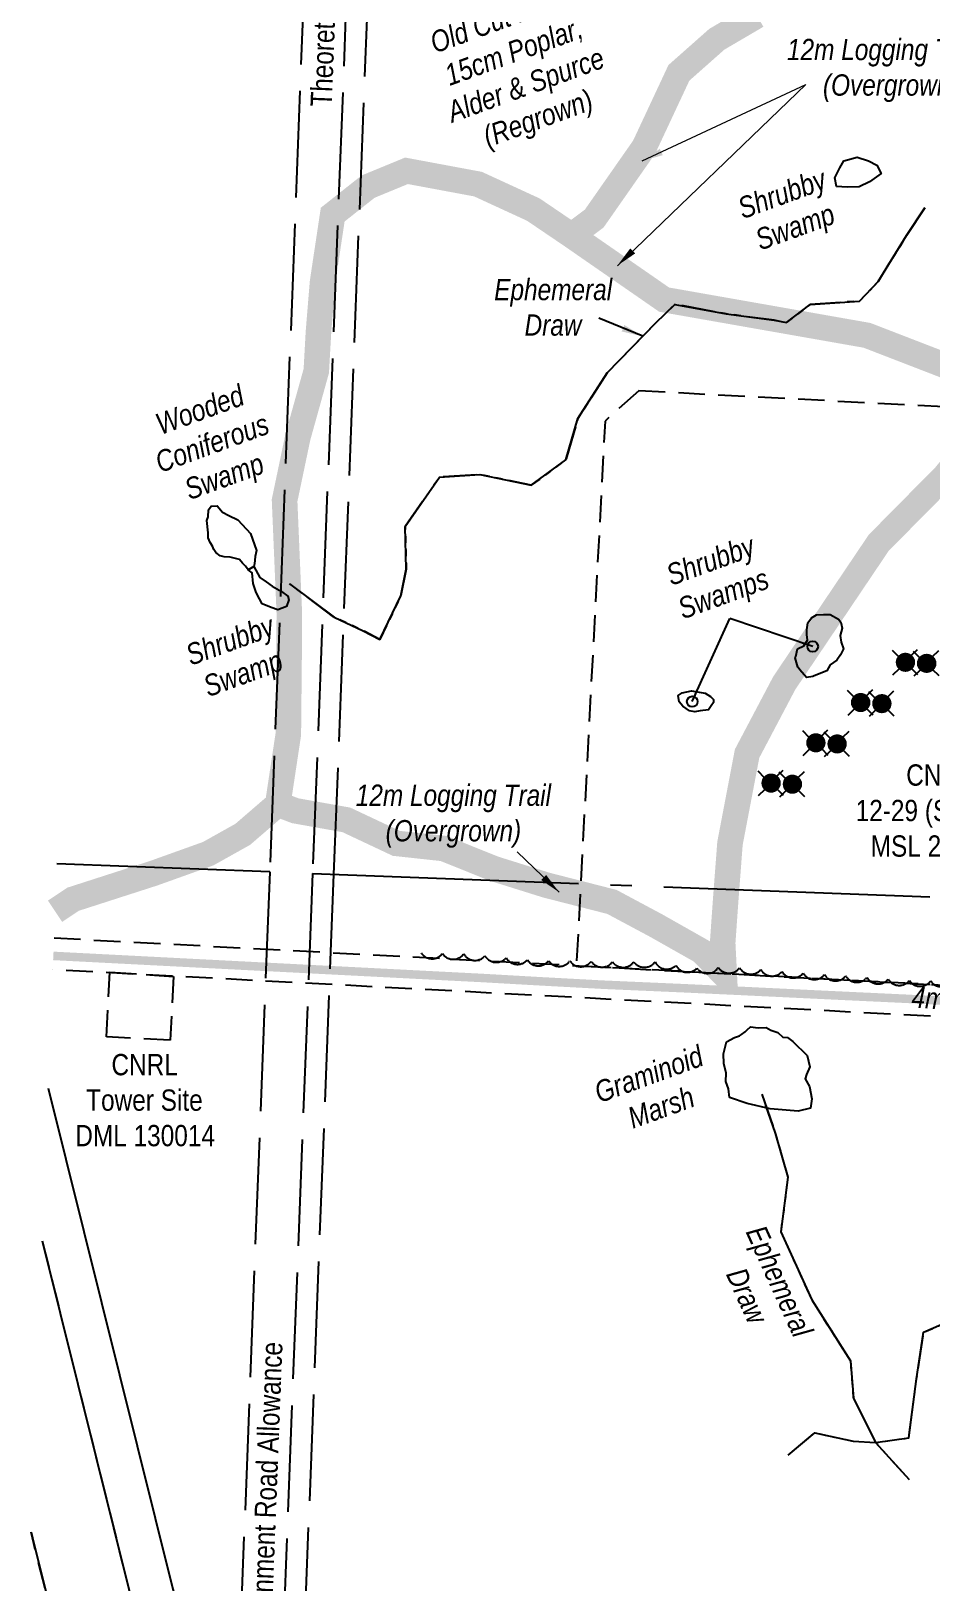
# Model space of a CAD drawing. Extents: x 328899 to 333357, y 6155734 to 6158534.
# Drawn here: x 330656 to 331079, y 6156358 to 6157087 of the extents above; entities that cross this region are included whole.
import ezdxf

# ---------------------------------------------------------------- set-up
doc = ezdxf.new("R2010")
doc.units = 0
doc.header["$LTSCALE"] = 5
for name, pattern in [('0', [1, 1, 0]), ('foc-ACCESSROAD', [3.75, 2.5, -1.25]), ('foc-QUARTERLINE', [33, 25, -3, 2, -3]), ('foc-TOPO-ephemeral', [6.25, 3.125, -0.625, 0.625, -0.625, 0.625, -0.625]), ('foc-UNSURVEYED', [12.5, 10, -2.5])]:
    doc.linetypes.add(name, pattern=pattern)
for name, color, linetype in [('AS-ROADS', 254, 'Continuous'), ('C-AR', 13, 'foc-ACCESSROAD'), ('C-WS', 13, 'foc-ACCESSROAD'), ('C-WS-S', 13, 'Continuous'), ('F-AR', 190, 'foc-ACCESSROAD'), ('F-RW', 190, 'Continuous'), ('L-MON', 1, 'Continuous'), ('L-QSEC', 8, 'foc-QUARTERLINE'), ('L-ROAD-T', 7, 'Continuous'), ('L-USEC', 7, 'foc-UNSURVEYED'), ('T-BUSH', 110, '0'), ('T-BUSH-T', 110, 'Continuous'), ('T-DRAW', 143, 'foc-TOPO-ephemeral'), ('T-WATER-T', 170, 'Continuous'), ('WETLAND', 143, 'Continuous'), ('WETLAND-T', 146, 'Continuous')]:
    doc.layers.add(name, color=color, linetype=linetype)
doc.layers.add('T-TEXT', color=48, linetype='Continuous', lineweight=18)
doc.styles.add('80CG', font='ARIALN.TTF', dxfattribs={"height": 10})
doc.styles.add('80L', font='ARIALN.TTF', dxfattribs={"height": 10})
doc.styles.add('80LS', font='ARIALNI.TTF', dxfattribs={"height": 10})
doc.styles.add('foc-LtypeFont', font='ARIALN.TTF', dxfattribs={"height": 7.35})
doc.linetypes.add('foc-TOPO-flowdirection-NOLINE', pattern='A,0,[">",foc-LtypeFont,S=0.3,R=0,X=0,Y=-0.945],-20,[">",foc-LtypeFont,S=0.3,R=0,X=0,Y=-0.945],0', length=20)
doc.dimstyles.new('Compass 5 000', dxfattribs={"dimscale": 5, "dimtxt": 9, "dimasz": 2, "dimexe": 0.2, "dimexo": 0.0625, "dimgap": 0.5, "dimtad": 0, "dimtih": 1, "dimtoh": 1, "dimzin": 0, "dimdsep": 46, "dimtxsty": '80CG', "dimcen": 0.1, "dimse1": 1, "dimse2": 1, "dimclrd": 256, "dimclrt": 256, "dimaunit": 1, "dimadec": 4, "dimazin": 0, "dimtfac": 0.06, "dimtofl": 0, "dimtmove": 0, "dimatfit": 1, "dimfxl": 0.2, "dimtolj": 1, "dimtzin": 0, "dimlwd": -1, "dimarcsym": 0})

# ---------------------------------------------------------------- blocks, each defined once
blk = doc.blocks.new('WC2')
at = {"layer": 'L-MON'}
h = blk.add_hatch(color=255, dxfattribs=at)
h.dxf.hatch_style = 1
edge = h.paths.add_edge_path()
edge.add_arc((0, 0), 0.9, 0, 360)
at = {"layer": 'L-MON', "color": 13, "flags": 128}
for points in [[(-0.62, 0.5), (-1.23, 1.12)], [(0.52, 0.61), (1.13, 1.21)], [(-1.18, -1.18), (-0.56, -0.57)], [(1.16, -1.18), (0.56, -0.57)]]:
    blk.add_lwpolyline(points, dxfattribs=at)
at = {"layer": 'L-MON', "color": 13}
for radius in [0.8, 0.373]:
    blk.add_circle((0, 0), radius, dxfattribs=at)

msp = doc.modelspace()

# ---------------------------------------------------------------- linework, layer by layer
at = {"layer": 'AS-ROADS', "flags": 128}
for points, const_width in [([(330667.637, 6156673.168), (330676.122, 6156678.828), (330713.678, 6156690.935), (330739.544, 6156700.21), (330755.758, 6156709.292), (330772.192, 6156723.468), (330777.144, 6156756.264), (330777.524, 6156795.033), (330777.608, 6156813.319), (330775.388, 6156866.09), (330781.617, 6156895.841), (330790.277, 6156926.884), (330791.315, 6156945.48), (330793.213, 6156968.623), (330797.979, 6157000.3), (330814.602, 6157013.453), (330832.621, 6157020.875), (330866.201, 6157014.617), (330892.173, 6157002.66), (330910.121, 6156990.486), (330920.744, 6156998.439), (330944.263, 6157032.114), (330960.508, 6157066.878), (330978.316, 6157082.653), (330997.154, 6157093.694)], 11.998), ([(331120.085, 6156911.814), (331106.161, 6156902.957), (331085.426, 6156877.665), (331054.322, 6156846.192), (331009.995, 6156780.352), (330992.518, 6156747.21), (330984.488, 6156705.013), (330982.536, 6156679.342), (330981.047, 6156658.325), (330981.803, 6156643.361), (330981.779, 6156643.364), (330971.311, 6156654.29), (330949.756, 6156666.48), (330929.064, 6156677.555), (330898.235, 6156685.451), (330873.588, 6156693.184), (330850.123, 6156702.631), (330827.811, 6156705.051), (330804.395, 6156716.076), (330780.425, 6156720.361), (330772.192, 6156723.468)], 11.998), ([(331393.303, 6156614.509), (331216.873, 6156625.011), (331188.742, 6156626.292), (331161.676, 6156627.329), (331134.532, 6156628.734), (331103.858, 6156630.129), (331067.356, 6156632.06), (331034.864, 6156633.591), (330989.07, 6156635.79), (330961.993, 6156637.056), (330924.74, 6156638.687), (330894.217, 6156640.343), (330868.267, 6156641.824), (330666.825, 6156652.202)], 4)]:
    msp.add_lwpolyline(points, dxfattribs=dict(at, const_width=const_width))
msp.add_lwpolyline([(330910.085, 6156990.511, 11.998, 11.998, 0), (330953.568, 6156960.383, 11.998, 11.998, 0), (331048.812, 6156943.613, 11.998, 11.998, 0), (331091.242, 6156927.214, 11.998, 11.998, 0), (331119.084, 6156913.516, 11.998, 11.998, 0), (331127.826, 6156911.041, 11.998, 11.998, 0), (331150.319, 6156906.324, 11.998, 11.998, 0), (331186.349, 6156896.978, 12, 12, 0), (331213.475, 6156891.579, 12, 12, 0)], format="xyseb", dxfattribs=at)
at = {"layer": 'C-WS', "flags": 128}
msp.add_lwpolyline([(330941.62, 6156917.55), (330925.847, 6156903.356), (330912.361, 6156647.557), (331188.739, 6156632.991), (331202.477, 6156893.784), (331193.017, 6156904.288)], close=True, dxfattribs=at)
at = {"layer": 'C-WS'}
msp.add_lwpolyline([(330693.387, 6156644.545), (330723.31, 6156642.591), (330721.743, 6156612.647), (330691.799, 6156614.214), (330693.387, 6156644.545)], close=True, dxfattribs=at)
at = {"layer": 'F-AR', "flags": 128}
msp.add_lwpolyline([(330667.152, 6156660.652), (331385.649, 6156622.616), (331544.958, 6156611.581), (331614.493, 6156608.92), (331613.919, 6156593.931), (331543.024, 6156596.647), (331384.733, 6156607.646), (330666.572, 6156645.665)], dxfattribs=at)
at = {"layer": 'F-RW'}
msp.add_lwpolyline([(330661.646, 6156518.374), (330703.518, 6156349.795), (330732.169, 6156245.321), (330748.935, 6156184.189), (330763.847, 6156129.818), (330774.526, 6156090.881), (330775.478, 6156090.024), (330794.371, 6156073.026), (330870.825, 6155935.511), (330940.968, 6155890.247), (330962.792, 6155876.17), (331054.032, 6155857.081), (331061.381, 6155855.514), (331290.511, 6155806.913), (331497.254, 6155761.739), (331511.933, 6155758.532), (331559.426, 6155748.156), (331623.757, 6155734.1)], dxfattribs=at)
at = {"layer": 'L-QSEC', "flags": 128}
for points in [[(330768.407, 6156691.639), (330668.498, 6156695.424)], [(330788.505, 6156690.88), (331594.5, 6156660.46)]]:
    msp.add_lwpolyline(points, dxfattribs=at)
at = {"layer": 'L-USEC', "flags": 128}
for points in [[(330799.518, 6157495.546), (330783.961, 6157093.593), (330768.407, 6156691.639)], [(330819.616, 6157494.769), (330804.059, 6157092.815), (330788.505, 6156690.861)], [(330798.555, 6156690.501), (330814.11, 6157092.456), (330829.665, 6157494.408)], [(330768.407, 6156691.639), (330752.852, 6156289.686), (330737.686, 6155897.781)], [(330788.505, 6156690.861), (330772.95, 6156288.908), (330757.784, 6155897.003)], [(330767.834, 6155896.643), (330783, 6156288.548), (330798.555, 6156690.501)]]:
    msp.add_lwpolyline(points, dxfattribs=at)
at = {"layer": 'T-BUSH', "flags": 128}
msp.add_lwpolyline([(330839.501, 6156653.653, 0.5205671), (330849.492, 6156653.305, 0.5205671), (330859.488, 6156653.096, 0.5205671), (330869.449, 6156652.3, 0.5205671), (330879.398, 6156651.308, 0.5205671), (330889.354, 6156650.396, 0.5205671), (330899.331, 6156649.899, 0.5205671), (330909.329, 6156649.84, 0.5205671), (330919.325, 6156649.647, 0.5205671), (330929.32, 6156649.417, 0.5205671), (330939.318, 6156649.427, 0.5205671), (330949.316, 6156649.446, 0.5205671), (330959.143, 6156647.768, 0.5205671), (330968.997, 6156646.469, 0.5205671), (330978.992, 6156646.735, 0.5205671), (330988.976, 6156646.645, 0.5205671), (330998.936, 6156645.771, 0.5205671), (331008.895, 6156644.896, 0.5205671), (331018.856, 6156644.031, 0.5205671), (331028.834, 6156643.405, 0.5205671), (331038.813, 6156642.778, 0.5205671), (331048.787, 6156642.093, 0.5205671), (331058.75, 6156641.264, 0.5205671), (331068.725, 6156640.649, 0.5205671), (331078.721, 6156640.431, 0.5205671), (331088.715, 6156640.175, 0.5205671), (331098.702, 6156639.706, 0.5205671), (331108.689, 6156639.238, 0.5205671), (331118.683, 6156639.295, 0.5205671), (331128.679, 6156639.497, 0.5205671), (331138.664, 6156639.245, 0.5205671), (331148.638, 6156638.543, 0.5205671), (331158.613, 6156637.87, 0.5205671), (331168.592, 6156637.262, 0.5205671), (331178.572, 6156636.654, 0.5205671), (331188.552, 6156636.046, 0.5205671), (331198.531, 6156635.439, 0.5205671), (331208.511, 6156634.831, 0.5205671), (331218.49, 6156634.223, 0.5205671), (331228.451, 6156633.364, 0.5205671), (331240.124, 6156632.295, 0.5205671)], format="xyb", dxfattribs=at)
at = {"layer": 'T-DRAW', "flags": 128}
for points in [[(331075.97, 6157003.416), (331067.379, 6156990.514), (331054.044, 6156968.929), (331045.352, 6156959.684), (331022.106, 6156958.099), (331011.053, 6156949.678), (331005.163, 6156950.66), (330982.766, 6156953.69), (330958.562, 6156958.148), (330949.658, 6156949.452), (330926.859, 6156926.025), (330913.063, 6156904.585), (330907.398, 6156885.194), (330891.224, 6156873.243), (330867.085, 6156878.25), (330848.189, 6156877.007), (330832.041, 6156853.909), (330832.457, 6156833.827), (330829.953, 6156821.281), (330820.178, 6156800.808), (330812.356, 6156804.84), (330798.59, 6156811.296), (330777.732, 6156826.951)], [(331011.866, 6156417.674), (331024.286, 6156428.236), (331042.347, 6156424.34), (331052.833, 6156423.706), (331068.444, 6156425.871), (331072.11, 6156453.582), (331075.384, 6156475.459), (331090.83, 6156482.317), (331115.854, 6156480.502), (331145.872, 6156483.658), (331169.098, 6156498.344), (331194.499, 6156507.456), (331215.085, 6156528.9), (331220.994, 6156548.634), (331229.846, 6156562.533), (331251.786, 6156577.45), (331261.095, 6156588.84), (331266.066, 6156604.405), (331274.684, 6156611.977)], [(330999.367, 6156587.216), (331005.777, 6156568.913), (331011.717, 6156548.247), (331008.357, 6156522.671), (331022.865, 6156490.708), (331041.078, 6156462.034), (331042.416, 6156444.493), (331052.833, 6156423.706), (331068.589, 6156406.332)]]:
    msp.add_lwpolyline(points, dxfattribs=at)
at = {"layer": 'T-DRAW', "linetype": 'foc-TOPO-flowdirection-NOLINE', "flags": 128}
for points in [[(330777.732, 6156826.951), (330798.59, 6156811.296), (330812.356, 6156804.84), (330820.178, 6156800.808), (330829.953, 6156821.281), (330832.457, 6156833.827), (330832.041, 6156853.909), (330848.189, 6156877.007), (330867.085, 6156878.25), (330891.224, 6156873.243), (330907.398, 6156885.194), (330913.063, 6156904.585), (330926.859, 6156926.025), (330949.658, 6156949.452), (330958.562, 6156958.148), (330982.766, 6156953.69), (331005.163, 6156950.66), (331011.053, 6156949.678), (331022.106, 6156958.099), (331045.352, 6156959.684), (331054.044, 6156968.929), (331067.379, 6156990.514), (331075.97, 6157003.416)], [(331011.866, 6156417.674), (331024.286, 6156428.236), (331042.347, 6156424.34), (331052.833, 6156423.706), (331068.444, 6156425.871), (331072.11, 6156453.582), (331075.384, 6156475.459), (331090.83, 6156482.317), (331115.854, 6156480.502), (331145.872, 6156483.658), (331169.098, 6156498.344), (331194.499, 6156507.456), (331215.085, 6156528.9), (331220.994, 6156548.634), (331229.846, 6156562.533), (331251.786, 6156577.45), (331261.095, 6156588.84), (331266.066, 6156604.405), (331274.684, 6156611.977)], [(331001.197, 6156581.991), (331005.777, 6156568.913), (331011.717, 6156548.247), (331008.357, 6156522.671), (331022.865, 6156490.708), (331041.078, 6156462.034), (331042.416, 6156444.493), (331052.833, 6156423.706), (331068.589, 6156406.332)]]:
    msp.add_lwpolyline(points, dxfattribs=at)
at = {"layer": 'WETLAND'}
for points in [[(331045.2, 6157013.395), (331039.446, 6157013.258), (331034.514, 6157013.532), (331033.692, 6157017.642), (331036.021, 6157022.3), (331037.939, 6157025.588), (331044.242, 6157027.233), (331049.5, 6157025.5), (331053.5, 6157023.5), (331055.476, 6157019.56), (331049.996, 6157015.724), (331045.2, 6157013.395)], [(330760.966, 6156835.022), (330758.276, 6156833.473), (330757.077, 6156835.272), (330755.578, 6156836.621), (330754.229, 6156838.42), (330752.281, 6156838.869), (330749.883, 6156839.469), (330747.035, 6156839.619), (330745.086, 6156840.068), (330743.138, 6156841.567), (330742.238, 6156843.066), (330741.489, 6156844.565), (330740.439, 6156846.364), (330739.54, 6156848.462), (330739.54, 6156850.86), (330738.849, 6156856.638), (330739.452, 6156858.413), (330739.627, 6156861.739), (330740.889, 6156863.451), (330743.737, 6156863.601), (330746.216, 6156860.632), (330749.159, 6156858.977), (330753.387, 6156857.047), (330759.325, 6156850.549), (330762.181, 6156842.639), (330761.565, 6156839.681), (330761.341, 6156836.32), (330760.966, 6156835.022)], [(330758.276, 6156833.473), (330760.966, 6156835.022), (330763.822, 6156829.876), (330766.67, 6156827.927), (330769.518, 6156825.829), (330774.015, 6156823.281), (330776.863, 6156821.182), (330777.312, 6156819.384), (330776.263, 6156816.236), (330772.216, 6156814.737), (330769.068, 6156815.786), (330764.872, 6156817.585), (330763.672, 6156819.833), (330762.024, 6156822.831), (330760.675, 6156827.028), (330760.109, 6156832.063), (330758.276, 6156833.473)], [(331019.112, 6156797.74), (331020.861, 6156800.495), (331020.584, 6156803.195), (331020.584, 6156805.294), (331021.033, 6156808.591), (331022.682, 6156810.99), (331025.08, 6156812.339), (331028.384, 6156812.59), (331031.526, 6156812.489), (331035.423, 6156810.39), (331036.472, 6156808.891), (331037.195, 6156806.178), (331036.217, 6156802.669), (331036.705, 6156799.494), (331037.786, 6156796.37), (331036.417, 6156793.656), (331034.651, 6156791.013), (331031.507, 6156788.962), (331030.035, 6156786.011), (331026.436, 6156784.72), (331023.715, 6156783.565), (331023.427, 6156783.443), (331020.458, 6156782.926), (331017.336, 6156786.468), (331016.471, 6156787.703), (331016.348, 6156787.802), (331015.066, 6156792.224), (331015.353, 6156792.853), (331016.162, 6156796.349), (331019.112, 6156797.74)], [(330965.449, 6156767.326), (330962.294, 6156769.542), (330960.568, 6156771.461), (330960.184, 6156774.531), (330962.007, 6156775.778), (330966.371, 6156776.6), (330972.833, 6156775.645), (330975.414, 6156774.004), (330976.684, 6156772.612), (330976.78, 6156771.269), (330975.629, 6156769.638), (330974.477, 6156767.815), (330970.534, 6156767.243), (330967.914, 6156766.862), (330965.449, 6156767.326)], [(330984.226, 6156585.664), (330983.749, 6156589.774), (330982.52, 6156593.156), (330982.725, 6156597.153), (330981.597, 6156601.662), (330981.392, 6156606.273), (330982.827, 6156611.909), (330986.627, 6156613.815), (330988.923, 6156614.631), (330989.826, 6156615.287), (330991.567, 6156616.553), (330992.565, 6156617.452), (330994.077, 6156618.814), (330997.684, 6156618.397), (331001.43, 6156618.616), (331001.478, 6156618.57), (331003.742, 6156617.346), (331006.951, 6156616.164), (331009.29, 6156613.994), (331011.453, 6156613.904), (331014.046, 6156612.018), (331020.728, 6156605.443), (331021.95, 6156600.174), (331020.467, 6156596.483), (331019.778, 6156594.414), (331021.82, 6156590.938), (331022.902, 6156585.123), (331022.225, 6156580.661), (331016.546, 6156579.309), (331003.293, 6156580.39), (330992.61, 6156582.824), (330984.226, 6156585.664)]]:
    msp.add_lwpolyline(points, close=True, dxfattribs=at)

# ---------------------------------------------------------------- block references
at = {"layer": 'C-WS-S', "xscale": 4.99999999999984, "yscale": 4.99999999999984, "zscale": 4.99999999999984}
for p in [(331066.86, 6156790.069), (331076.832, 6156789.573), (331045.837, 6156771.183), (331055.824, 6156770.661), (331024.805, 6156752.27), (331034.787, 6156751.737), (331003.799, 6156733.35), (331013.771, 6156732.82)]:
    msp.add_blockref('WC2', p, dxfattribs=at)

# ---------------------------------------------------------------- texts
at = {"layer": 'C-WS', "char_height": 9.99805, "attachment_point": 1, "style": '80L'}
for s, width, insert in [('\\pi24.3938;CNRL\\P\\pi0.66038;12-29 (Surface)\\P\\pi7.72243;MSL 230370', 78.97952, (331042.828, 6156742.14)), ('\\pi21.60042;CNRL\\P\\pi9.72007;Tower Site\\P\\pi4.61875;DML 130014', 73.39276, (330672.509, 6156606.15))]:
    msp.add_mtext_dynamic_manual_height_columns(s, width=width, gutter_width=50, heights=[0], dxfattribs=dict(at, insert=insert))
at = {"layer": 'T-BUSH-T', "insert": (330875.485, 6157097.28), "char_height": 9.99805, "width": 88.31604, "attachment_point": 2, "rotation": 20, "style": '80LS'}
msp.add_mtext('{\\C48;Old Cut Block}\\P15cm Poplar, Alder & Spurce\\P(Regrown)', dxfattribs=at)
at = {"layer": 'T-TEXT', "char_height": 9.99805, "attachment_point": 2, "style": '80LS'}
for s, insert, width in [('12m Logging Trails\\P(Overgrown)', (331059.947, 6157082.833), 97.96626), ('12m Logging Trail\\P(Overgrown)', (330854.64, 6156732.656), 92.26479)]:
    msp.add_mtext(s, dxfattribs=dict(at, insert=insert, width=width))
at = {"layer": 'T-TEXT', "insert": (331142.548, 6156634.039), "char_height": 9.99805, "width": 145.80822, "attachment_point": 2, "rotation": 356.969652, "style": '80LS'}
msp.add_mtext('4m High Grade Gravel Road', dxfattribs=at)
at = {"layer": 'T-WATER-T', "insert": (330873.482, 6156970.114), "char_height": 9.99805, "attachment_point": 1, "style": '80L'}
msp.add_mtext_dynamic_manual_height_columns('\\pi0.31462;{\\fArial Narrow|b0|i1|c0|p34;Ephemeral \\P\\pi14.57172;Draw}', width=55.97995, gutter_width=50, heights=[0], dxfattribs=at)
at = {"layer": 'T-WATER-T', "insert": (331000.703, 6156527.011), "char_height": 9.99805, "attachment_point": 1, "rotation": 294.41329, "style": '80L'}
msp.add_mtext_dynamic_manual_height_columns('\\pi0.31462;{\\fArial Narrow|b0|i1|c0|p34;Ephemeral \\P\\pi14.57172;Draw}', width=55.97995, gutter_width=50, heights=[0], dxfattribs=at)
at = {"layer": 'WETLAND-T', "char_height": 9.99804, "attachment_point": 1, "rotation": 20, "style": '80L'}
for s, insert in [('\\pi-5.4506;{\\fArial Narrow|b0|i1|c0|p34;Shrubby\\P\\pi-2.74649;Swamp}', (330992.232, 6157009.403)), ('\\pi-5.03117;{\\fArial Narrow|b0|i1|c0|p34;Wooded \\P\\pi-11.34303;Coniferous \\P\\pi-2.74649;Swamp}', (330718.543, 6156907.858)), ('\\pi-5.4506;{\\fArial Narrow|b0|i1|c0|p34;Shrubby\\P\\pi-5.71998;Swamps}', (330958.666, 6156837.202)), ('\\pi-5.4506;{\\fArial Narrow|b0|i1|c0|p34;Shrubby\\P\\pi-2.74649;Swamp}', (330733.078, 6156799.671)), ('\\pi-10.27911;{\\fArial Narrow|b0|i1|c0|p34;Graminoid\\P\\pi0.31908;Marsh}', (330929.459, 6156595.912))]:
    msp.add_mtext_dynamic_manual_height_columns(s, width=31.64161, gutter_width=50, heights=[0], dxfattribs=dict(at, insert=insert))

# ---------------------------------------------------------------- leaders
at = {"layer": 'T-TEXT'}
for points in [[(330931.608, 6156976.323), (331020.045, 6157061.353)], [(330943.194, 6157025.482), (331020.045, 6157061.353)], [(330904.255, 6156682.107), (330884.512, 6156701.015)]]:
    msp.add_leader(points, dimstyle='Compass 5 000', dxfattribs=at)
at = {"layer": 'T-WATER-T'}
msp.add_leader([(330943.523, 6156943.148), (330922.921, 6156951.605)], dimstyle='Compass 5 000', dxfattribs=at)
at = {"layer": 'WETLAND-T'}
for points in [[(330966.772, 6156771.623), (330984.467, 6156810.569)], [(331023.333, 6156797.464), (330984.467, 6156810.569)]]:
    msp.add_leader(points, dimstyle='Compass 5 000', override={"dimasz": 1, "dimldrblk": 'DotBlank'}, dxfattribs=at)

# ---------------------------------------------------------------- next in the draw order: texts
at = {"layer": 'L-ROAD-T', "char_height": 9.99805, "width": 199.5085, "attachment_point": 2, "rotation": 87.783868, "style": '80L', "bg_fill": 3, "box_fill_scale": 1.2, "bg_fill_color": 256, "bg_fill_transparency": 0}
for insert in [(330791.374, 6157151.088), (330760.59, 6156371.241)]:
    msp.add_mtext('Theoretic Government Road Allowance', dxfattribs=dict(at, insert=insert))

# ---------------------------------------------------------------- next in the draw order: linework, layer by layer
at = {"layer": 'C-AR', "flags": 128}
for points in [[(330661.646, 6156518.374), (330703.518, 6156349.795), (330748.936, 6156184.189), (330763.847, 6156129.818), (330774.526, 6156090.881), (330775.389, 6156087.732), (330781.868, 6156064.107), (330796.173, 6156011.949), (330807.205, 6155971.724), (330842.249, 6155908.739), (330866.537, 6155893.061), (330916.213, 6155860.998), (330941.088, 6155844.949), (331046.807, 6155822.828), (331283.14, 6155772.691), (331424.716, 6155741.758)], [(331205.283, 6155750.037), (331037.713, 6155785.649), (330925.157, 6155809.187), (330840.928, 6155863.844), (330818.911, 6155878.134), (330811.794, 6155882.717), (330808.22, 6155889.193), (330807.669, 6155890.192), (330804.795, 6155895.395), (330798.557, 6155906.698), (330772.712, 6155953.516), (330770.506, 6155961.558), (330744.053, 6156058.016), (330741.68, 6156066.668), (330736.79, 6156084.498), (330729.448, 6156111.269), (330727.123, 6156119.746), (330724.522, 6156129.229), (330722.105, 6156138.042), (330666.672, 6156340.168), (330657.681, 6156376.192), (330656.35, 6156381.523)]]:
    msp.add_lwpolyline(points, dxfattribs=at)
at = {"layer": 'F-RW'}
for points in [[(330664.423, 6156590.136), (330722.861, 6156354.847), (330751.498, 6156250.425), (330777.951, 6156153.932), (330783.357, 6156134.211), (330792.251, 6156101.817), (330810.249, 6156085.628), (330885.888, 6155949.589), (330970.501, 6155894.982), (331004.586, 6155887.843), (331058.154, 6155876.641), (331178.552, 6155851.091), (331294.719, 6155826.455), (331500.293, 6155781.538), (331514.973, 6155778.331), (331516.194, 6155778.064), (331560.206, 6155768.448), (331623.234, 6155754.676), (331659.438, 6155747.177)], [(330656.35, 6156381.523), (330657.681, 6156376.192), (330666.672, 6156340.168), (330722.105, 6156138.042), (330724.522, 6156129.229), (330727.123, 6156119.746), (330730.736, 6156110.11), (330742.148, 6156079.676), (330744.799, 6156077.292), (330773.97, 6156051.048), (330775.108, 6156050.024), (330789.905, 6156023.194), (330796.173, 6156011.949), (330849.775, 6155915.787), (330886.14, 6155892.32), (330935.831, 6155860.256), (330944.955, 6155854.376), (331048.88, 6155832.629), (331285.253, 6155782.484), (331482.141, 6155739.591)]]:
    msp.add_lwpolyline(points, dxfattribs=at)

doc.saveas('drawing.dxf')
